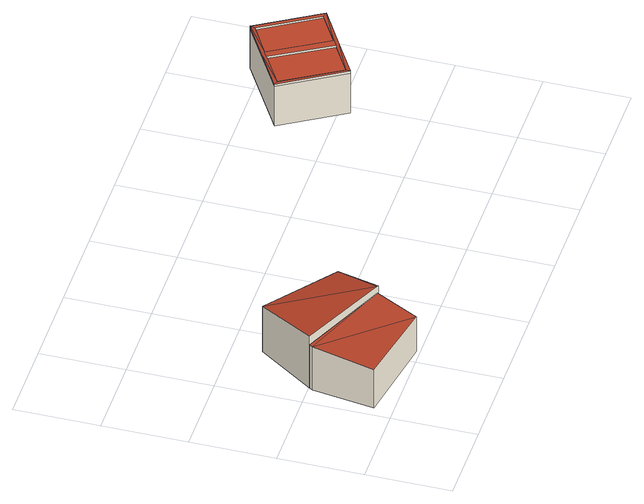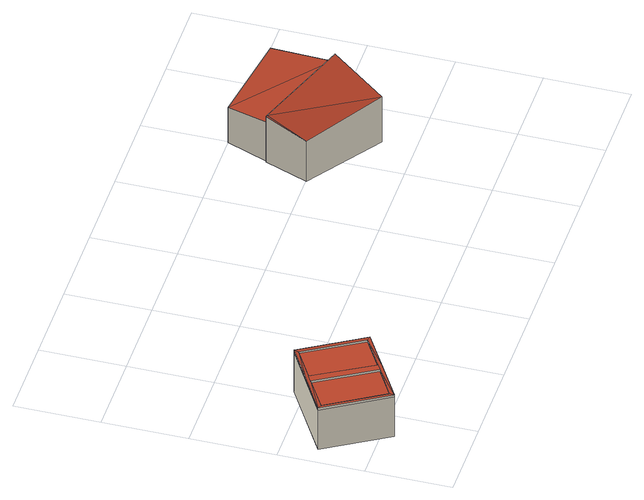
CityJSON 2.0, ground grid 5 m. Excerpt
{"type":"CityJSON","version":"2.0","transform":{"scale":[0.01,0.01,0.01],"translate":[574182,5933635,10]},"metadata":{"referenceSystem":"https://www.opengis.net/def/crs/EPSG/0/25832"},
"CityObjects":{
"building1":{"type":"Building","attributes":{"Grundfläche 2D":"18.698888","Grundhöhe NN":"10.900"},"geometry":[{"type":"Solid","lod":"3","boundaries":[[[[0,1,2]],[[0,2,3]],[[0,3,4]],[[5,6,2,1]],[[6,7,3,2]],[[7,8,4,3]],[[9,5,1,0]],[[8,9,0,4]],[[9,8,7,6,5]]]],"semantics":{"surfaces":[{"type":"RoofSurface"},{"type":"WallSurface"},{"type":"GroundSurface"}],"values":[[0,0,0,1,1,1,1,1,2]]}}]},
"building2":{"type":"Building","attributes":{"Grundfläche 2D":"19.320580","Grundhöhe NN":"10.916"},"geometry":[{"type":"Solid","lod":"3","boundaries":[[[[10,11,12]],[[13,12,14]],[[10,12,13]],[[15,16,17,14,12,11]],[[17,18,13,14]],[[18,19,10,13]],[[19,15,11,10]],[[17,16,15,19,18]]]],"semantics":{"surfaces":[{"type":"RoofSurface"},{"type":"WallSurface"},{"type":"GroundSurface"}],"values":[[0,0,0,1,1,1,1,2]]}}]},
"building3":{"type":"Building","attributes":{"Grundfläche 2D":"22.112584","Grundhöhe NN":"10.522"},"children":["building3-1","building3-2","building3-3"],"geometry":[{"type":"Solid","lod":"3","boundaries":[[[[20,21,22,23]],[[21,20,24,25]],[[22,21,25,26]],[[23,22,26,27]],[[20,23,27,24]],[[25,24,27,26]]]],"semantics":{"surfaces":[{"type":"RoofSurface"},{"type":"WallSurface"},{"type":"GroundSurface"}],"values":[[0,1,1,1,1,2]]}}]},
"building3-1":{"type":"BuildingInstallation","parents":["building3"],"geometry":[{"type":"MultiSurface","lod":"3","boundaries":[[[28,29,30,31]],[[28,31,32,33]],[[30,29,34,35]]],"semantics":{"surfaces":[{"type":"RoofSurface"},{"type":"WallSurface"}],"values":[0,1,1]}}]},
"building3-2":{"type":"BuildingInstallation","parents":["building3"],"geometry":[{"type":"MultiSurface","lod":"3","boundaries":[[[36,37,38,39]],[[37,36,40]],[[31,30,37,40,41]],[[31,41,42]],[[22,23,36,39]],[[36,23,20,41,40]],[[32,31,42,43]],[[30,35,44,37]],[[38,37,44,45]]],"semantics":{"surfaces":[{"type":"RoofSurface"},{"type":"WallSurface"}],"values":[0,0,0,0,1,1,1,1,1]}}]},
"building3-3":{"type":"BuildingInstallation","parents":["building3"],"geometry":[{"type":"MultiSurface","lod":"3","boundaries":[[[46,39,38]],[[28,47,46,38,29]],[[47,28,48]],[[41,47,48,42]],[[45,34,29,38]],[[28,33,49,48]],[[42,48,49,43]],[[20,21,47,41]],[[47,21,22,39,46]]],"semantics":{"surfaces":[{"type":"RoofSurface"},{"type":"WallSurface"}],"values":[0,0,0,0,1,1,1,1,1]}}]}
},
"vertices":[
[77,466,394],[22,101,357],[550,12,335],[649,261,367],[86,487,396],[22,101,90],[550,12,90],[649,261,90],[86,487,90],[77,466,90],
[315,820,411],[86,487,455],[649,261,415],[756,518,376],[655,259,415],[86,487,92],[649,261,92],[655,259,92],[756,518,92],[315,820,92],
[2895,1203,332],[2672,1571,332],[2232,1305,332],[2455,937,332],[2895,1203,52],[2672,1571,52],[2232,1305,52],[2455,937,52],
[2485,1434,346],[2448,1412,346],[2643,1074,346],[2684,1099,346],[2684,1099,332],[2485,1434,332],[2448,1412,332],[2643,1074,332],
[2455,937,347],[2461,964,345],[2260,1298,345],[2232,1305,347],[2653,1057,347],[2895,1203,347],[2867,1210,345],[2867,1210,332],[2461,964,332],[2260,1298,332],
[2438,1429,347],[2672,1571,347],[2666,1543,345],[2666,1543,332]
]}
